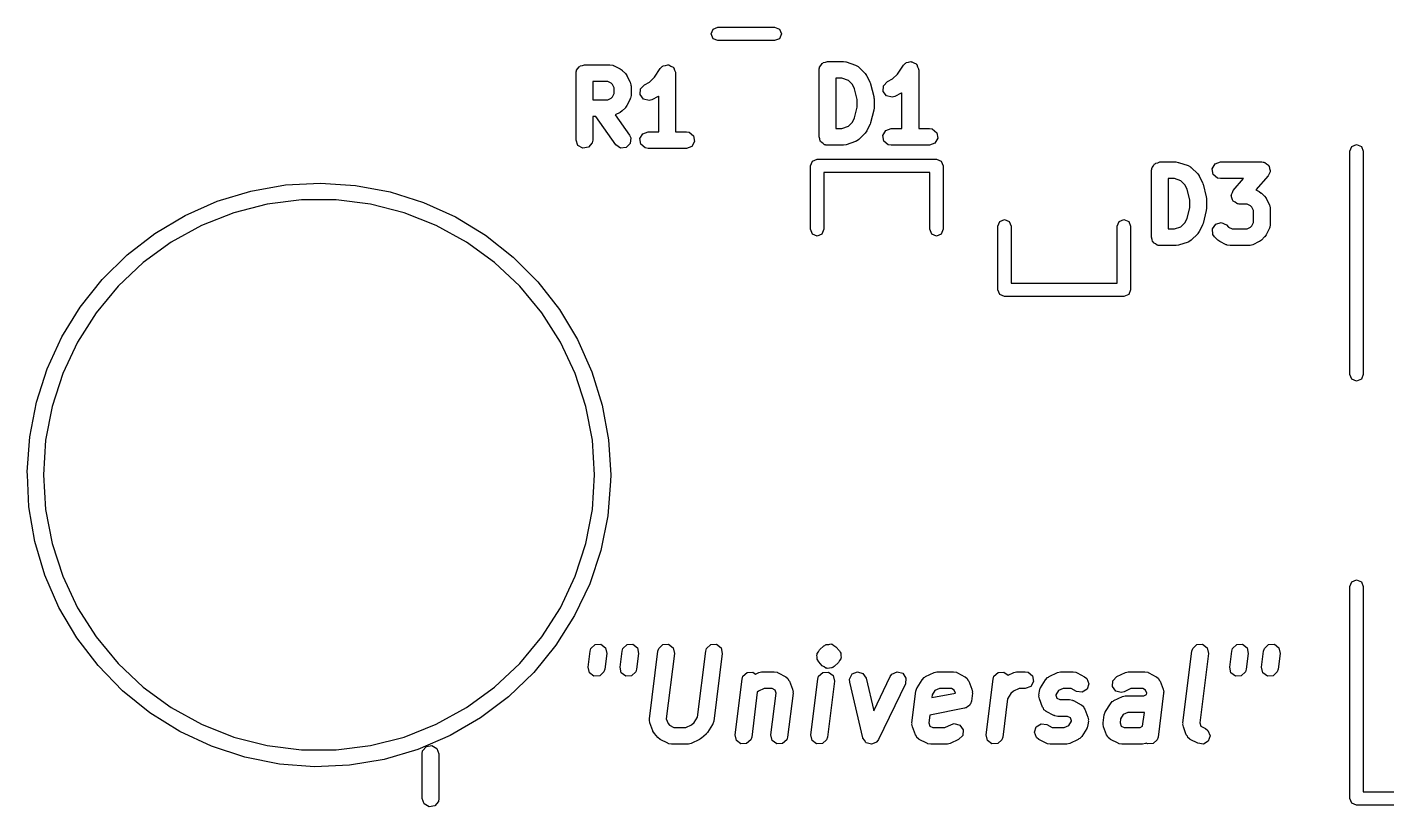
# Model space of a CAD drawing. Extents: x 83.3 to 116.7, y -117 to -83.3.
# Drawn here: x 83.39 to 95.57, y -116.97 to -109.99 of the extents above; entities that cross this region are included whole.
import ezdxf

# ---------------------------------------------------------------- set-up
doc = ezdxf.new("R2010")
doc.units = 0
doc.layers.add('BLACK', color=7, linetype='CONTINUOUS')

msp = doc.modelspace()

# ---------------------------------------------------------------- linework, layer by layer
at = {"layer": 'BLACK', "linetype": 'CONTINUOUS'}
for p, q in [((89.5147, -110.049), (89.5323, -110.007)), ((89.5323, -110.007), (89.5747, -109.989)), ((89.5747, -109.989), (90.0842, -109.989)), ((90.0842, -109.989), (90.1266, -110.007)), ((90.1266, -110.007), (90.1442, -110.049)), ((89.5323, -110.092), (89.5147, -110.049)), ((89.5747, -110.109), (89.5323, -110.092)), ((90.0842, -110.109), (89.5747, -110.109)), ((90.1266, -110.092), (90.0842, -110.109)), ((90.1442, -110.049), (90.1266, -110.092)), ((88.3041, -110.4), (88.3058, -110.391)), ((88.3041, -111), (88.3041, -110.4)), ((88.3052, -110.387), (88.3069, -110.384)), ((88.3058, -110.391), (88.3052, -110.387)), ((88.3069, -110.384), (88.3086, -110.375)), ((88.3086, -110.375), (88.3211, -110.36)), ((88.3211, -110.36), (88.3309, -110.343)), ((88.3309, -110.343), (88.3372, -110.341)), ((88.3372, -110.341), (88.3416, -110.335)), ((88.3416, -110.335), (88.3608, -110.332)), ((88.3608, -110.332), (88.3791, -110.325)), ((88.3791, -110.325), (88.6076, -110.325)), ((88.6076, -110.325), (88.6333, -110.33)), ((88.6333, -110.33), (88.6367, -110.333)), ((88.6367, -110.333), (88.6412, -110.333)), ((88.6412, -110.333), (88.6983, -110.362)), ((88.6983, -110.362), (88.7163, -110.375)), ((88.7163, -110.375), (88.7178, -110.376)), ((88.7178, -110.376), (88.7464, -110.404)), ((89.0065, -110.438), (89.0595, -110.359)), ((89.0595, -110.359), (89.0775, -110.34)), ((89.0775, -110.34), (89.0817, -110.339)), ((89.0817, -110.339), (89.0844, -110.335)), ((89.0844, -110.335), (89.1059, -110.332)), ((89.1059, -110.332), (89.1268, -110.325)), ((89.1268, -110.325), (89.1307, -110.327)), ((89.1307, -110.327), (89.1349, -110.326)), ((89.1349, -110.326), (89.1538, -110.337)), ((89.1538, -110.337), (89.1737, -110.346)), ((89.1737, -110.346), (89.1756, -110.35)), ((89.1756, -110.35), (89.1794, -110.352)), ((89.1794, -110.352), (89.1868, -110.373)), ((89.1868, -110.373), (89.1965, -110.392)), ((89.1965, -110.392), (89.1955, -110.396)), ((89.1955, -110.396), (89.1969, -110.4)), ((89.1969, -110.4), (89.1969, -110.925)), ((90.4821, -110.371), (90.4839, -110.362)), ((90.4821, -110.971), (90.4821, -110.371)), ((90.4833, -110.358), (90.4849, -110.356)), ((90.4839, -110.362), (90.4833, -110.358)), ((90.4849, -110.356), (90.4867, -110.346)), ((90.4867, -110.346), (90.4992, -110.331)), ((90.4992, -110.331), (90.5089, -110.314)), ((90.5089, -110.314), (90.5153, -110.312)), ((90.5153, -110.312), (90.5196, -110.306)), ((90.5196, -110.306), (90.5388, -110.303)), ((90.5388, -110.303), (90.5571, -110.296)), ((90.5571, -110.296), (90.7, -110.296)), ((90.7, -110.296), (90.7221, -110.3)), ((90.7221, -110.3), (90.7237, -110.3)), ((90.7237, -110.3), (90.8094, -110.329)), ((90.8094, -110.329), (90.8323, -110.341)), ((90.8323, -110.341), (90.8347, -110.345)), ((90.8347, -110.345), (90.8387, -110.347)), ((90.8387, -110.347), (90.8959, -110.404)), ((91.1846, -110.409), (91.2376, -110.33)), ((91.2376, -110.33), (91.2556, -110.311)), ((91.2556, -110.311), (91.2597, -110.31)), ((91.2597, -110.31), (91.2625, -110.306)), ((91.2625, -110.306), (91.2839, -110.303)), ((91.2839, -110.303), (91.3048, -110.297)), ((91.3048, -110.297), (91.3088, -110.298)), ((91.3088, -110.298), (91.313, -110.298)), ((91.313, -110.298), (91.3319, -110.308)), ((91.3319, -110.308), (91.3518, -110.317)), ((91.3518, -110.317), (91.3537, -110.321)), ((91.3537, -110.321), (91.3575, -110.323)), ((91.3575, -110.323), (91.3649, -110.344)), ((91.3649, -110.344), (91.3745, -110.363)), ((91.3745, -110.363), (91.3735, -110.367)), ((91.3735, -110.367), (91.375, -110.371)), ((91.375, -110.371), (91.375, -110.896)), ((88.4541, -110.475), (88.4541, -110.64)), ((88.5899, -110.475), (88.4541, -110.475)), ((88.6204, -110.49), (88.5899, -110.475)), ((88.6317, -110.502), (88.6204, -110.49)), ((88.6469, -110.532), (88.6317, -110.502)), ((88.7464, -110.404), (88.7592, -110.423)), ((88.7592, -110.423), (88.7604, -110.424)), ((88.7604, -110.424), (88.789, -110.481)), ((88.789, -110.481), (88.7964, -110.506)), ((88.7964, -110.506), (88.7954, -110.51)), ((88.7954, -110.51), (88.7969, -110.515)), ((88.7969, -110.515), (88.7969, -110.6)), ((88.8817, -110.542), (88.917, -110.505)), ((88.917, -110.505), (88.9632, -110.481)), ((88.9632, -110.481), (89.0065, -110.438)), ((90.6321, -110.446), (90.6321, -110.896)), ((90.6878, -110.446), (90.6321, -110.446)), ((90.7452, -110.466), (90.6878, -110.446)), ((90.7812, -110.502), (90.7452, -110.466)), ((90.8007, -110.54), (90.7812, -110.502)), ((90.8959, -110.404), (90.9087, -110.422)), ((90.9087, -110.422), (90.9099, -110.424)), ((90.9099, -110.424), (90.9385, -110.481)), ((90.9385, -110.481), (90.9422, -110.493)), ((90.9422, -110.493), (90.9442, -110.496)), ((90.9442, -110.496), (90.9728, -110.61)), ((91.0567, -110.564), (91.0598, -110.513)), ((91.0598, -110.513), (91.095, -110.476)), ((91.095, -110.476), (91.1413, -110.453)), ((91.1413, -110.453), (91.1846, -110.409)), ((88.4541, -110.64), (88.5899, -110.64)), ((88.5899, -110.64), (88.6204, -110.624)), ((88.6204, -110.624), (88.6317, -110.613)), ((88.6317, -110.613), (88.6469, -110.583)), ((88.6469, -110.583), (88.6469, -110.532)), ((88.789, -110.634), (88.7604, -110.691)), ((88.7895, -110.629), (88.789, -110.634)), ((88.7924, -110.626), (88.7895, -110.629)), ((88.7969, -110.6), (88.7924, -110.626)), ((88.8786, -110.593), (88.8817, -110.542)), ((88.9092, -110.634), (88.8786, -110.593)), ((88.9591, -110.646), (88.9092, -110.634)), ((88.984, -110.639), (88.9591, -110.646)), ((89.0412, -110.61), (88.984, -110.639)), ((89.0423, -110.609), (89.0412, -110.61)), ((89.0469, -110.606), (89.0423, -110.609)), ((89.0469, -110.925), (89.0469, -110.606)), ((90.825, -110.638), (90.8007, -110.54)), ((90.825, -110.705), (90.825, -110.638)), ((90.9728, -110.61), (90.9738, -110.625)), ((90.9738, -110.625), (90.975, -110.629)), ((90.975, -110.629), (90.975, -110.714)), ((91.0872, -110.605), (91.0567, -110.564)), ((91.1371, -110.617), (91.0872, -110.605)), ((91.1621, -110.61), (91.1371, -110.617)), ((91.2193, -110.581), (91.1621, -110.61)), ((91.2204, -110.58), (91.2193, -110.581)), ((91.225, -110.577), (91.2204, -110.58)), ((91.225, -110.896), (91.225, -110.577)), ((88.6983, -110.753), (88.6554, -110.775)), ((88.6994, -110.752), (88.6983, -110.753)), ((88.7178, -110.739), (88.6994, -110.752)), ((88.7464, -110.71), (88.7178, -110.739)), ((88.7471, -110.709), (88.7464, -110.71)), ((88.7604, -110.691), (88.7471, -110.709)), ((90.8007, -110.802), (90.825, -110.705)), ((90.9728, -110.732), (90.9442, -110.847)), ((90.975, -110.714), (90.9724, -110.729)), ((90.9724, -110.729), (90.9728, -110.732)), ((88.4829, -110.79), (88.4541, -110.79)), ((88.4541, -110.79), (88.4541, -111)), ((88.6605, -111.043), (88.4829, -110.79)), ((88.6554, -110.775), (88.7834, -110.957)), ((90.6878, -110.896), (90.7452, -110.877)), ((90.7452, -110.877), (90.7812, -110.841)), ((90.7812, -110.841), (90.8007, -110.802)), ((90.9385, -110.862), (90.9099, -110.919)), ((90.9389, -110.859), (90.9385, -110.862)), ((90.9442, -110.847), (90.9389, -110.859)), ((88.3216, -111.048), (88.3041, -111)), ((88.4541, -111), (88.4495, -111.026)), ((88.7834, -110.957), (88.7944, -110.981)), ((88.7944, -110.981), (88.7899, -111.032)), ((88.8766, -110.987), (88.9023, -110.943)), ((88.8855, -111.038), (88.8766, -110.987)), ((88.9023, -110.943), (88.9505, -110.925)), ((88.9505, -110.925), (89.0469, -110.925)), ((89.1969, -110.925), (89.2934, -110.925)), ((89.2934, -110.925), (89.319, -110.93)), ((89.319, -110.93), (89.3583, -110.963)), ((89.3583, -110.963), (89.3672, -111.013)), ((90.4888, -110.99), (90.4821, -110.971)), ((90.4922, -111.009), (90.4888, -110.99)), ((90.4974, -111.013), (90.4922, -111.009)), ((90.6321, -110.896), (90.6878, -110.896)), ((90.8387, -110.996), (90.8174, -111.011)), ((90.8959, -110.939), (90.8387, -110.996)), ((90.8966, -110.937), (90.8959, -110.939)), ((90.9099, -110.919), (90.8966, -110.937)), ((91.0547, -110.958), (91.0804, -110.914)), ((91.0636, -111.009), (91.0547, -110.958)), ((91.1029, -111.042), (91.0636, -111.009)), ((91.0804, -110.914), (91.1286, -110.896)), ((91.1286, -110.896), (91.225, -110.896)), ((91.375, -110.896), (91.4714, -110.896)), ((91.4714, -110.896), (91.4971, -110.901)), ((91.4971, -110.901), (91.5364, -110.934)), ((91.5453, -110.984), (91.5196, -111.029)), ((91.5364, -110.934), (91.5453, -110.984)), ((88.366, -111.074), (88.3216, -111.048)), ((88.4166, -111.065), (88.366, -111.074)), ((88.4495, -111.026), (88.4166, -111.065)), ((88.7025, -111.073), (88.6605, -111.043)), ((88.7536, -111.068), (88.7025, -111.073)), ((88.7899, -111.032), (88.7536, -111.068)), ((88.9248, -111.071), (88.8855, -111.038)), ((88.9505, -111.075), (88.9248, -111.071)), ((89.2934, -111.075), (88.9505, -111.075)), ((89.3416, -111.058), (89.2934, -111.075)), ((89.3672, -111.013), (89.3416, -111.058)), ((90.4997, -111.02), (90.4974, -111.013)), ((90.5166, -111.029), (90.4997, -111.02)), ((90.5315, -111.042), (90.5166, -111.029)), ((90.5412, -111.044), (90.5315, -111.042)), ((90.5441, -111.045), (90.5412, -111.044)), ((90.5474, -111.045), (90.5441, -111.045)), ((90.5571, -111.046), (90.5474, -111.045)), ((90.7, -111.046), (90.5571, -111.046)), ((90.7015, -111.046), (90.7, -111.046)), ((90.7237, -111.043), (90.7015, -111.046)), ((90.8094, -111.014), (90.7237, -111.043)), ((90.8129, -111.011), (90.8094, -111.014)), ((90.8174, -111.011), (90.8129, -111.011)), ((91.1286, -111.046), (91.1029, -111.042)), ((91.4714, -111.046), (91.1286, -111.046)), ((91.5196, -111.029), (91.4714, -111.046)), ((95.24, -111.1), (95.2576, -111.058)), ((95.24, -113.1), (95.24, -111.1)), ((95.2576, -111.058), (95.3, -111.04)), ((95.3, -111.04), (95.3424, -111.058)), ((95.3424, -111.058), (95.36, -111.1)), ((95.36, -111.1), (95.36, -113.1)), ((90.405, -111.23), (90.4226, -111.188)), ((90.405, -111.8), (90.405, -111.23)), ((90.4226, -111.188), (90.465, -111.17)), ((90.465, -111.17), (91.535, -111.17)), ((91.535, -111.17), (91.5774, -111.188)), ((91.5774, -111.188), (91.595, -111.23)), ((91.595, -111.23), (91.595, -111.8)), ((93.4649, -111.256), (93.4667, -111.246)), ((93.4667, -111.246), (93.4792, -111.231)), ((93.4792, -111.231), (93.4889, -111.214)), ((93.4889, -111.214), (93.4953, -111.212)), ((93.4953, -111.212), (93.4996, -111.206)), ((93.4996, -111.206), (93.5188, -111.203)), ((93.5188, -111.203), (93.5371, -111.196)), ((93.5371, -111.196), (93.68, -111.196)), ((93.68, -111.196), (93.7021, -111.2)), ((93.7021, -111.2), (93.7037, -111.2)), ((93.7037, -111.2), (93.7894, -111.229)), ((93.7894, -111.229), (93.8123, -111.241)), ((93.8123, -111.241), (93.8147, -111.245)), ((93.8147, -111.245), (93.8187, -111.247)), ((93.8187, -111.247), (93.8759, -111.304)), ((94.0061, -111.258), (94.0318, -111.214)), ((94.0318, -111.214), (94.08, -111.196)), ((94.08, -111.196), (94.4514, -111.196)), ((94.4514, -111.196), (94.4625, -111.198)), ((94.4625, -111.198), (94.466, -111.198)), ((94.466, -111.198), (94.4686, -111.199)), ((94.4686, -111.199), (94.4771, -111.201)), ((94.4771, -111.201), (94.4926, -111.214)), ((94.4926, -111.214), (94.5099, -111.224)), ((94.5099, -111.224), (94.5118, -111.23)), ((94.5118, -111.23), (94.5164, -111.234)), ((94.5164, -111.234), (94.5199, -111.254)), ((94.5199, -111.254), (94.5264, -111.273)), ((91.475, -111.29), (90.525, -111.29)), ((90.525, -111.29), (90.525, -111.8)), ((91.475, -111.8), (91.475, -111.29)), ((93.4621, -111.271), (93.4639, -111.262)), ((93.4621, -111.871), (93.4621, -111.271)), ((93.4633, -111.258), (93.4649, -111.256)), ((93.4639, -111.262), (93.4633, -111.258)), ((93.6121, -111.346), (93.6121, -111.796)), ((93.6678, -111.346), (93.6121, -111.346)), ((93.7252, -111.366), (93.6678, -111.346)), ((93.7612, -111.402), (93.7252, -111.366)), ((93.8759, -111.304), (93.8888, -111.322)), ((93.8888, -111.322), (93.8899, -111.324)), ((93.8899, -111.324), (93.9185, -111.381)), ((94.015, -111.309), (94.0061, -111.258)), ((94.0543, -111.342), (94.015, -111.309)), ((94.08, -111.346), (94.0543, -111.342)), ((94.2861, -111.346), (94.08, -111.346)), ((94.195, -111.451), (94.2861, -111.346)), ((94.5079, -111.321), (94.3979, -111.447)), ((94.5152, -111.302), (94.5079, -111.321)), ((94.5253, -111.284), (94.5152, -111.302)), ((94.5264, -111.273), (94.5242, -111.279)), ((94.5242, -111.279), (94.5253, -111.284)), ((85.0885, -111.549), (85.3895, -111.457)), ((85.3895, -111.457), (85.6994, -111.402)), ((85.6994, -111.402), (86.0137, -111.385)), ((86.0137, -111.385), (86.3277, -111.406)), ((86.3277, -111.406), (86.6371, -111.464)), ((86.6371, -111.464), (86.9371, -111.559)), ((93.7807, -111.44), (93.7612, -111.402)), ((93.805, -111.538), (93.7807, -111.44)), ((93.9185, -111.381), (93.9222, -111.393)), ((93.9222, -111.393), (93.9242, -111.396)), ((93.9242, -111.396), (93.9528, -111.51)), ((94.1764, -111.498), (94.1786, -111.493)), ((94.183, -111.518), (94.1764, -111.498)), ((94.1776, -111.487), (94.1877, -111.469)), ((94.1786, -111.493), (94.1776, -111.487)), ((94.1877, -111.469), (94.195, -111.451)), ((94.3979, -111.447), (94.4278, -111.461)), ((94.4278, -111.461), (94.4458, -111.475)), ((94.4458, -111.475), (94.4473, -111.476)), ((94.4473, -111.476), (94.4759, -111.504)), ((84.8006, -111.676), (85.0885, -111.549)), ((85.5372, -111.574), (85.2368, -111.651)), ((85.8449, -111.535), (85.5372, -111.574)), ((86.1551, -111.535), (85.8449, -111.535)), ((86.4628, -111.574), (86.1551, -111.535)), ((86.7632, -111.651), (86.4628, -111.574)), ((86.9371, -111.559), (87.2236, -111.689)), ((93.7807, -111.702), (93.805, -111.605)), ((93.805, -111.605), (93.805, -111.538)), ((93.955, -111.614), (93.9524, -111.629)), ((93.9528, -111.51), (93.9538, -111.525)), ((93.9538, -111.525), (93.955, -111.529)), ((93.955, -111.529), (93.955, -111.614)), ((94.1865, -111.537), (94.183, -111.518)), ((94.1911, -111.541), (94.1865, -111.537)), ((94.193, -111.547), (94.1911, -111.541)), ((94.2103, -111.557), (94.193, -111.547)), ((94.2258, -111.57), (94.2103, -111.557)), ((94.2342, -111.572), (94.2258, -111.57)), ((94.2369, -111.574), (94.2342, -111.572)), ((94.2403, -111.573), (94.2369, -111.574)), ((94.2514, -111.575), (94.2403, -111.573)), ((94.3194, -111.575), (94.2514, -111.575)), ((94.3499, -111.59), (94.3194, -111.575)), ((94.3612, -111.602), (94.3499, -111.59)), ((94.3764, -111.632), (94.3612, -111.602)), ((94.4759, -111.504), (94.4888, -111.522)), ((94.4888, -111.522), (94.4899, -111.524)), ((94.4899, -111.524), (94.5185, -111.581)), ((94.5185, -111.581), (94.5259, -111.606)), ((94.5259, -111.606), (94.5249, -111.61)), ((94.5249, -111.61), (94.5264, -111.614)), ((94.5264, -111.614), (94.5264, -111.757)), ((84.5302, -111.837), (84.8006, -111.676)), ((85.2368, -111.651), (84.9484, -111.765)), ((87.0516, -111.765), (86.7632, -111.651)), ((87.2236, -111.689), (87.4924, -111.853)), ((92.085, -111.772), (92.1026, -111.729)), ((92.1026, -111.729), (92.145, -111.712)), ((92.145, -111.712), (92.1874, -111.729)), ((92.1874, -111.729), (92.205, -111.772)), ((93.155, -111.772), (93.1726, -111.729)), ((93.1726, -111.729), (93.215, -111.712)), ((93.215, -111.712), (93.2574, -111.729)), ((93.2574, -111.729), (93.275, -111.772)), ((93.7252, -111.777), (93.7612, -111.741)), ((93.7612, -111.741), (93.7807, -111.702)), ((93.9528, -111.632), (93.9242, -111.747)), ((93.9524, -111.629), (93.9528, -111.632)), ((94.037, -111.753), (94.0865, -111.74)), ((94.0865, -111.74), (94.133, -111.761)), ((94.3612, -111.77), (94.3764, -111.739)), ((94.3764, -111.739), (94.3764, -111.632)), ((84.281, -112.029), (84.5302, -111.837)), ((84.9484, -111.765), (84.6766, -111.915)), ((87.3234, -111.915), (87.0516, -111.765)), ((87.4924, -111.853), (87.7396, -112.048)), ((90.4226, -111.842), (90.405, -111.8)), ((90.465, -111.86), (90.4226, -111.842)), ((90.5074, -111.842), (90.465, -111.86)), ((90.525, -111.8), (90.5074, -111.842)), ((91.4926, -111.842), (91.475, -111.8)), ((91.535, -111.86), (91.4926, -111.842)), ((91.5774, -111.842), (91.535, -111.86)), ((91.595, -111.8), (91.5774, -111.842)), ((92.085, -112.342), (92.085, -111.772)), ((92.205, -111.772), (92.205, -112.282)), ((93.155, -112.282), (93.155, -111.772)), ((93.275, -111.772), (93.275, -112.342)), ((93.6121, -111.796), (93.6678, -111.796)), ((93.6678, -111.796), (93.7252, -111.777)), ((93.8759, -111.839), (93.8187, -111.896)), ((93.8766, -111.837), (93.8759, -111.839)), ((93.8899, -111.819), (93.8766, -111.837)), ((93.9185, -111.762), (93.8899, -111.819)), ((93.9189, -111.759), (93.9185, -111.762)), ((93.9242, -111.747), (93.9189, -111.759)), ((94.0076, -111.795), (94.037, -111.753)), ((94.012, -111.846), (94.0076, -111.795)), ((94.027, -111.867), (94.012, -111.846)), ((94.133, -111.761), (94.153, -111.781)), ((94.153, -111.781), (94.1834, -111.796)), ((94.1834, -111.796), (94.3194, -111.796)), ((94.3194, -111.796), (94.3499, -111.781)), ((94.3499, -111.781), (94.3612, -111.77)), ((94.4899, -111.848), (94.4766, -111.866)), ((94.5185, -111.791), (94.4899, -111.848)), ((94.519, -111.786), (94.5185, -111.791)), ((94.5219, -111.783), (94.519, -111.786)), ((94.5264, -111.757), (94.5219, -111.783)), ((84.6766, -111.915), (84.4256, -112.097)), ((87.5744, -112.097), (87.3234, -111.915)), ((93.4688, -111.89), (93.4621, -111.871)), ((93.4722, -111.909), (93.4688, -111.89)), ((93.4774, -111.913), (93.4722, -111.909)), ((93.4797, -111.92), (93.4774, -111.913)), ((93.4966, -111.929), (93.4797, -111.92)), ((93.5115, -111.942), (93.4966, -111.929)), ((93.5212, -111.944), (93.5115, -111.942)), ((93.5241, -111.945), (93.5212, -111.944)), ((93.5274, -111.945), (93.5241, -111.945)), ((93.5371, -111.946), (93.5274, -111.945)), ((93.68, -111.946), (93.5371, -111.946)), ((93.6815, -111.946), (93.68, -111.946)), ((93.7037, -111.943), (93.6815, -111.946)), ((93.7894, -111.914), (93.7037, -111.943)), ((93.7929, -111.911), (93.7894, -111.914)), ((93.7974, -111.911), (93.7929, -111.911)), ((93.8187, -111.896), (93.7974, -111.911)), ((94.0555, -111.896), (94.027, -111.867)), ((94.057, -111.897), (94.0555, -111.896)), ((94.075, -111.91), (94.057, -111.897)), ((94.1322, -111.939), (94.075, -111.91)), ((94.1366, -111.939), (94.1322, -111.939)), ((94.1401, -111.942), (94.1366, -111.939)), ((94.1657, -111.946), (94.1401, -111.942)), ((94.3371, -111.946), (94.1657, -111.946)), ((94.3414, -111.945), (94.3371, -111.946)), ((94.3457, -111.946), (94.3414, -111.945)), ((94.3707, -111.939), (94.3457, -111.946)), ((94.4278, -111.91), (94.3707, -111.939)), ((94.429, -111.909), (94.4278, -111.91)), ((94.4473, -111.896), (94.429, -111.909)), ((94.4759, -111.867), (94.4473, -111.896)), ((94.4766, -111.866), (94.4759, -111.867)), ((84.0567, -112.25), (84.281, -112.029)), ((84.4256, -112.097), (84.1995, -112.309)), ((87.8005, -112.309), (87.5744, -112.097)), ((87.7396, -112.048), (87.9615, -112.271)), ((83.8605, -112.496), (84.0567, -112.25)), ((84.1995, -112.309), (84.0018, -112.548)), ((87.9982, -112.548), (87.8005, -112.309)), ((87.9615, -112.271), (88.1551, -112.519)), ((92.1026, -112.384), (92.085, -112.342)), ((92.205, -112.282), (93.155, -112.282)), ((93.275, -112.342), (93.2574, -112.384)), ((92.145, -112.402), (92.1026, -112.384)), ((93.215, -112.402), (92.145, -112.402)), ((93.2574, -112.384), (93.215, -112.402)), ((83.6954, -112.764), (83.8605, -112.496)), ((84.0018, -112.548), (83.8356, -112.81)), ((88.1644, -112.81), (87.9982, -112.548)), ((88.1551, -112.519), (88.3174, -112.788)), ((83.5636, -113.05), (83.6954, -112.764)), ((83.8356, -112.81), (83.7036, -113.091)), ((88.2964, -113.091), (88.1644, -112.81)), ((88.3174, -112.788), (88.4462, -113.076)), ((83.4672, -113.35), (83.5636, -113.05)), ((88.4462, -113.076), (88.5395, -113.376)), ((83.7036, -113.091), (83.6077, -113.386)), ((88.3923, -113.386), (88.2964, -113.091)), ((95.2576, -113.142), (95.24, -113.1)), ((95.3, -113.16), (95.2576, -113.142)), ((95.3424, -113.142), (95.3, -113.16)), ((95.36, -113.1), (95.3424, -113.142)), ((83.4074, -113.659), (83.4672, -113.35)), ((83.6077, -113.386), (83.5496, -113.69)), ((88.4504, -113.69), (88.3923, -113.386)), ((88.5395, -113.376), (88.5961, -113.686)), ((83.3851, -113.973), (83.4074, -113.659)), ((83.5496, -113.69), (83.5301, -114)), ((88.4699, -114), (88.4504, -113.69)), ((88.5961, -113.686), (88.615, -114)), ((83.3865, -114), (83.3851, -113.973)), ((83.4008, -114.287), (83.3865, -114)), ((83.5301, -114), (83.5496, -114.31)), ((88.4504, -114.31), (88.4699, -114)), ((88.6144, -114.055), (88.5889, -114.368)), ((88.615, -114), (88.6144, -114.055)), ((83.4541, -114.597), (83.4008, -114.287)), ((83.5496, -114.31), (83.6077, -114.614)), ((88.3923, -114.614), (88.4504, -114.31)), ((88.5889, -114.368), (88.5259, -114.677)), ((83.5443, -114.899), (83.4541, -114.597)), ((83.6077, -114.614), (83.7036, -114.909)), ((88.2964, -114.909), (88.3923, -114.614)), ((88.5259, -114.677), (88.4263, -114.975)), ((83.67, -115.187), (83.5443, -114.899)), ((83.7036, -114.909), (83.8356, -115.19)), ((88.1644, -115.19), (88.2964, -114.909)), ((88.4263, -114.975), (88.2915, -115.26)), ((95.24, -115), (95.2576, -114.958)), ((95.24, -116.9), (95.24, -115)), ((95.2576, -114.958), (95.3, -114.94)), ((95.3, -114.94), (95.3424, -114.958)), ((95.3424, -114.958), (95.36, -115)), ((95.36, -115), (95.36, -116.84)), ((83.8295, -115.459), (83.67, -115.187)), ((83.8356, -115.19), (84.0018, -115.452)), ((87.9982, -115.452), (88.1644, -115.19)), ((88.2915, -115.26), (88.1236, -115.526)), ((84.0205, -115.709), (83.8295, -115.459)), ((84.0018, -115.452), (84.1995, -115.691)), ((87.8005, -115.691), (87.9982, -115.452)), ((88.4757, -115.52), (88.527, -115.518)), ((88.527, -115.518), (88.5679, -115.549)), ((88.7614, -115.52), (88.8127, -115.518)), ((88.8127, -115.518), (88.8536, -115.549)), ((89.0829, -115.52), (89.1341, -115.518)), ((89.1341, -115.518), (89.175, -115.549)), ((89.5114, -115.52), (89.5627, -115.518)), ((89.5627, -115.518), (89.6036, -115.549)), ((90.5487, -115.52), (90.5684, -115.519)), ((90.5684, -115.519), (90.5878, -115.515)), ((90.5878, -115.515), (90.5928, -115.518)), ((90.5928, -115.518), (90.5984, -115.518)), ((90.5984, -115.518), (90.5991, -115.518)), ((90.5991, -115.518), (90.5999, -115.518)), ((90.5999, -115.518), (90.6154, -115.53)), ((93.8686, -115.52), (93.9198, -115.518)), ((93.9198, -115.518), (93.9607, -115.549)), ((94.2257, -115.52), (94.277, -115.518)), ((94.277, -115.518), (94.3179, -115.549)), ((94.5114, -115.52), (94.5627, -115.518)), ((94.5627, -115.518), (94.6036, -115.549)), ((88.1236, -115.526), (87.9249, -115.77)), ((88.4126, -115.723), (88.4305, -115.58)), ((88.4305, -115.58), (88.4381, -115.555)), ((88.4381, -115.555), (88.4757, -115.52)), ((88.5793, -115.599), (88.5615, -115.741)), ((88.5679, -115.549), (88.5793, -115.599)), ((88.6983, -115.723), (88.7162, -115.58)), ((88.7162, -115.58), (88.7239, -115.555)), ((88.7239, -115.555), (88.7614, -115.52)), ((88.865, -115.599), (88.8472, -115.741)), ((88.8536, -115.549), (88.865, -115.599)), ((88.9617, -116.187), (89.0376, -115.58)), ((89.0376, -115.58), (89.0453, -115.555)), ((89.0453, -115.555), (89.0829, -115.52)), ((89.1865, -115.599), (89.1129, -116.187)), ((89.175, -115.549), (89.1865, -115.599)), ((89.3923, -116.171), (89.4662, -115.58)), ((89.4662, -115.58), (89.4739, -115.555)), ((89.4739, -115.555), (89.5114, -115.52)), ((89.615, -115.599), (89.5391, -116.206)), ((89.6036, -115.549), (89.615, -115.599)), ((90.4619, -115.614), (90.4653, -115.608)), ((90.4658, -115.633), (90.4619, -115.614)), ((90.4651, -115.601), (90.4772, -115.586)), ((90.4653, -115.608), (90.4651, -115.601)), ((90.4662, -115.652), (90.4658, -115.633)), ((90.4772, -115.586), (90.4863, -115.569)), ((90.4863, -115.569), (90.5265, -115.533)), ((90.5265, -115.533), (90.5353, -115.528)), ((90.5353, -115.528), (90.5375, -115.525)), ((90.5375, -115.525), (90.5407, -115.524)), ((90.5407, -115.524), (90.5462, -115.521)), ((90.5462, -115.521), (90.5472, -115.52)), ((90.5472, -115.52), (90.5477, -115.52)), ((90.5477, -115.52), (90.5487, -115.52)), ((90.6154, -115.53), (90.6328, -115.54)), ((90.6328, -115.54), (90.664, -115.576)), ((90.664, -115.576), (90.6689, -115.584)), ((90.6689, -115.584), (90.6714, -115.586)), ((90.6714, -115.586), (90.6721, -115.589)), ((90.6721, -115.589), (90.6775, -115.598)), ((90.6775, -115.598), (90.6779, -115.617)), ((90.6779, -115.617), (90.6818, -115.636)), ((90.6818, -115.636), (90.6784, -115.642)), ((93.743, -116.223), (93.8233, -115.58)), ((93.8233, -115.58), (93.831, -115.555)), ((93.831, -115.555), (93.8686, -115.52)), ((93.9722, -115.599), (93.8941, -116.223)), ((93.9607, -115.549), (93.9722, -115.599)), ((94.1626, -115.723), (94.1805, -115.58)), ((94.1805, -115.58), (94.1881, -115.555)), ((94.1881, -115.555), (94.2257, -115.52)), ((94.3293, -115.599), (94.3115, -115.741)), ((94.3179, -115.549), (94.3293, -115.599)), ((94.4483, -115.723), (94.4662, -115.58)), ((94.4662, -115.58), (94.4739, -115.555)), ((94.4739, -115.555), (94.5114, -115.52)), ((94.615, -115.599), (94.5972, -115.741)), ((94.6036, -115.549), (94.615, -115.599)), ((84.2401, -115.934), (84.0205, -115.709)), ((84.1995, -115.691), (84.4256, -115.903)), ((87.5744, -115.903), (87.8005, -115.691)), ((88.424, -115.773), (88.4126, -115.723)), ((88.5615, -115.741), (88.5538, -115.766)), ((88.7098, -115.773), (88.6983, -115.723)), ((88.8472, -115.741), (88.8395, -115.766)), ((90.4716, -115.661), (90.4662, -115.652)), ((90.4723, -115.664), (90.4716, -115.661)), ((90.4748, -115.666), (90.4723, -115.664)), ((90.4797, -115.674), (90.4748, -115.666)), ((90.5109, -115.71), (90.4797, -115.674)), ((90.5283, -115.72), (90.5109, -115.71)), ((90.5438, -115.732), (90.5283, -115.72)), ((90.5446, -115.732), (90.5438, -115.732)), ((90.5453, -115.732), (90.5446, -115.732)), ((90.5509, -115.732), (90.5453, -115.732)), ((90.5559, -115.735), (90.5509, -115.732)), ((90.5753, -115.731), (90.5559, -115.735)), ((90.595, -115.73), (90.5753, -115.731)), ((90.596, -115.73), (90.595, -115.73)), ((90.5965, -115.73), (90.596, -115.73)), ((90.5975, -115.729), (90.5965, -115.73)), ((90.603, -115.726), (90.5975, -115.729)), ((90.6062, -115.725), (90.603, -115.726)), ((90.6084, -115.722), (90.6062, -115.725)), ((90.6172, -115.717), (90.6084, -115.722)), ((90.6574, -115.681), (90.6172, -115.717)), ((90.6665, -115.664), (90.6574, -115.681)), ((90.6786, -115.649), (90.6665, -115.664)), ((90.6784, -115.642), (90.6786, -115.649)), ((94.174, -115.773), (94.1626, -115.723)), ((94.3115, -115.741), (94.3038, -115.766)), ((94.4598, -115.773), (94.4483, -115.723)), ((94.5972, -115.741), (94.5895, -115.766)), ((87.9249, -115.77), (87.6983, -115.988)), ((88.4649, -115.804), (88.424, -115.773)), ((88.5162, -115.801), (88.4649, -115.804)), ((88.5538, -115.766), (88.5162, -115.801)), ((88.7507, -115.804), (88.7098, -115.773)), ((88.8019, -115.801), (88.7507, -115.804)), ((88.8395, -115.766), (88.8019, -115.801)), ((89.7296, -116.33), (89.7921, -115.83)), ((89.7921, -115.83), (89.7997, -115.805)), ((89.7997, -115.805), (89.8373, -115.77)), ((89.8373, -115.77), (89.8886, -115.768)), ((89.8886, -115.768), (89.9121, -115.785)), ((89.9121, -115.785), (89.9417, -115.771)), ((89.9417, -115.771), (89.9668, -115.765)), ((89.9668, -115.765), (89.9703, -115.766)), ((89.9703, -115.766), (89.9736, -115.764)), ((89.9736, -115.764), (90.0808, -115.764)), ((90.0808, -115.764), (90.1064, -115.769)), ((90.1064, -115.769), (90.1106, -115.772)), ((90.1106, -115.772), (90.1161, -115.773)), ((90.1161, -115.773), (90.183, -115.809)), ((90.183, -115.809), (90.184, -115.81)), ((90.184, -115.81), (90.1846, -115.81)), ((90.1846, -115.81), (90.1856, -115.811)), ((90.1856, -115.811), (90.2035, -115.825)), ((90.2035, -115.825), (90.2088, -115.838)), ((90.2088, -115.838), (90.218, -115.849)), ((90.218, -115.849), (90.2448, -115.92)), ((90.4081, -116.33), (90.4706, -115.83)), ((90.4706, -115.83), (90.4783, -115.805)), ((90.4783, -115.805), (90.5159, -115.77)), ((90.5159, -115.77), (90.5672, -115.768)), ((90.6195, -115.849), (90.557, -116.349)), ((90.5672, -115.768), (90.6081, -115.799)), ((90.6081, -115.799), (90.6195, -115.849)), ((90.7563, -115.83), (90.7796, -115.784)), ((90.7577, -115.856), (90.7563, -115.83)), ((90.8738, -116.356), (90.7577, -115.856)), ((90.7796, -115.784), (90.8268, -115.764)), ((90.8268, -115.764), (90.8758, -115.779)), ((90.8758, -115.779), (90.9038, -115.822)), ((90.9038, -115.822), (90.9718, -116.115)), ((90.9718, -116.115), (91.1204, -115.807)), ((91.2555, -115.872), (91.0144, -116.372)), ((91.1204, -115.807), (91.1356, -115.786)), ((91.1356, -115.786), (91.1824, -115.764)), ((91.1824, -115.764), (91.2317, -115.778)), ((91.2317, -115.778), (91.2606, -115.821)), ((91.2606, -115.821), (91.2555, -115.872)), ((91.3609, -115.907), (91.4056, -115.835)), ((91.4056, -115.835), (91.423, -115.816)), ((91.423, -115.816), (91.4312, -115.813)), ((91.4312, -115.813), (91.4372, -115.807)), ((91.4372, -115.807), (91.5131, -115.771)), ((91.5131, -115.771), (91.5383, -115.765)), ((91.5383, -115.765), (91.5417, -115.766)), ((91.5417, -115.766), (91.5451, -115.764)), ((91.5451, -115.764), (91.6879, -115.764)), ((91.6879, -115.764), (91.7136, -115.769)), ((91.7136, -115.769), (91.7178, -115.772)), ((91.7178, -115.772), (91.7232, -115.773)), ((91.7232, -115.773), (91.7902, -115.809)), ((91.7902, -115.809), (91.7912, -115.81)), ((91.7912, -115.81), (91.7918, -115.81)), ((91.7918, -115.81), (91.7927, -115.811)), ((91.7927, -115.811), (91.8107, -115.825)), ((91.8107, -115.825), (91.816, -115.838)), ((91.816, -115.838), (91.8251, -115.849)), ((91.8251, -115.849), (91.8519, -115.92)), ((91.9796, -116.33), (92.0421, -115.83)), ((92.0421, -115.83), (92.0497, -115.805)), ((92.0497, -115.805), (92.0873, -115.77)), ((92.0873, -115.77), (92.1386, -115.768)), ((92.1386, -115.768), (92.1757, -115.796)), ((92.1757, -115.796), (92.2274, -115.771)), ((92.2274, -115.771), (92.2526, -115.765)), ((92.2526, -115.765), (92.256, -115.766)), ((92.256, -115.766), (92.2594, -115.764)), ((92.2594, -115.764), (92.3308, -115.764)), ((92.3308, -115.764), (92.3564, -115.769)), ((92.3564, -115.769), (92.3957, -115.802)), ((92.4046, -115.852), (92.379, -115.897)), ((92.3957, -115.802), (92.4046, -115.852)), ((92.4681, -115.907), (92.5127, -115.835)), ((92.5127, -115.835), (92.5301, -115.816)), ((92.5301, -115.816), (92.5383, -115.813)), ((92.5383, -115.813), (92.5444, -115.807)), ((92.5444, -115.807), (92.6203, -115.771)), ((92.6203, -115.771), (92.6454, -115.765)), ((92.6454, -115.765), (92.6489, -115.766)), ((92.6489, -115.766), (92.6522, -115.764)), ((92.6522, -115.764), (92.7594, -115.764)), ((92.7594, -115.764), (92.785, -115.769)), ((92.785, -115.769), (92.7892, -115.772)), ((92.7892, -115.772), (92.7946, -115.773)), ((92.7946, -115.773), (92.8616, -115.809)), ((92.8616, -115.809), (92.8821, -115.825)), ((92.8821, -115.825), (92.9013, -115.872)), ((92.9013, -115.872), (92.8854, -115.921)), ((93.1111, -115.895), (93.1154, -115.844)), ((93.1154, -115.844), (93.1515, -115.807)), ((93.1515, -115.807), (93.2274, -115.771)), ((93.2274, -115.771), (93.2526, -115.765)), ((93.2526, -115.765), (93.256, -115.766)), ((93.256, -115.766), (93.2594, -115.764)), ((93.2594, -115.764), (93.4022, -115.764)), ((93.4022, -115.764), (93.4279, -115.769)), ((93.4279, -115.769), (93.4321, -115.772)), ((93.4321, -115.772), (93.4375, -115.773)), ((93.4375, -115.773), (93.5045, -115.809)), ((93.5045, -115.809), (93.5054, -115.81)), ((93.5054, -115.81), (93.506, -115.81)), ((93.506, -115.81), (93.507, -115.811)), ((93.507, -115.811), (93.525, -115.825)), ((93.525, -115.825), (93.5302, -115.838)), ((93.5302, -115.838), (93.5394, -115.849)), ((93.5394, -115.849), (93.5662, -115.92)), ((94.2149, -115.804), (94.174, -115.773)), ((94.2662, -115.801), (94.2149, -115.804)), ((94.3038, -115.766), (94.2662, -115.801)), ((94.5007, -115.804), (94.4598, -115.773)), ((94.5519, -115.801), (94.5007, -115.804)), ((94.5895, -115.766), (94.5519, -115.801)), ((84.4852, -116.132), (84.2401, -115.934)), ((84.4256, -115.903), (84.6766, -116.085)), ((87.3234, -116.085), (87.5744, -115.903)), ((87.6983, -115.988), (87.4471, -116.178)), ((89.9285, -115.948), (89.8784, -116.349)), ((89.9395, -115.938), (89.9285, -115.948)), ((89.9904, -115.914), (89.9395, -115.938)), ((90.062, -115.914), (89.9904, -115.914)), ((90.051, -116.33), (90.0978, -115.955)), ((90.0875, -115.928), (90.062, -115.914)), ((90.0978, -115.955), (90.0875, -115.928)), ((90.249, -115.956), (90.1998, -116.349)), ((90.2448, -115.92), (90.2495, -115.946)), ((90.2495, -115.946), (90.2478, -115.951)), ((90.2478, -115.951), (90.249, -115.956)), ((91.3144, -116.223), (91.3501, -115.937)), ((91.3501, -115.937), (91.3578, -115.912)), ((91.3578, -115.912), (91.3602, -115.91)), ((91.3602, -115.91), (91.3609, -115.907)), ((91.4939, -115.996), (91.7047, -115.955)), ((91.4969, -115.972), (91.4939, -115.996)), ((91.5211, -115.933), (91.4969, -115.972)), ((91.5618, -115.914), (91.5211, -115.933)), ((91.6692, -115.914), (91.5618, -115.914)), ((91.6946, -115.928), (91.6692, -115.914)), ((91.7047, -115.955), (91.6946, -115.928)), ((91.8561, -115.956), (91.8472, -116.027)), ((91.8519, -115.92), (91.8567, -115.946)), ((91.8567, -115.946), (91.8549, -115.951)), ((91.8549, -115.951), (91.8561, -115.956)), ((92.2012, -115.96), (92.171, -116.008)), ((92.2252, -115.938), (92.2012, -115.96)), ((92.2761, -115.914), (92.2252, -115.938)), ((92.3308, -115.914), (92.2761, -115.914)), ((92.379, -115.897), (92.3308, -115.914)), ((92.4522, -115.983), (92.454, -115.978)), ((92.457, -116.008), (92.4522, -115.983)), ((92.4528, -115.973), (92.4573, -115.937)), ((92.454, -115.978), (92.4528, -115.973)), ((92.4573, -115.937), (92.4649, -115.912)), ((92.4649, -115.912), (92.4674, -115.91)), ((92.4674, -115.91), (92.4681, -115.907)), ((92.604, -115.972), (92.6039, -115.973)), ((92.6039, -115.973), (92.6143, -116.001)), ((92.6282, -115.933), (92.604, -115.972)), ((92.6143, -116.001), (92.6397, -116.014)), ((92.669, -115.914), (92.6282, -115.933)), ((92.7406, -115.914), (92.669, -115.914)), ((92.791, -115.941), (92.7406, -115.914)), ((92.8418, -115.948), (92.791, -115.941)), ((92.8854, -115.921), (92.8418, -115.948)), ((93.1407, -115.937), (93.1111, -115.895)), ((93.1247, -116.021), (93.2006, -115.986)), ((93.1903, -115.95), (93.1407, -115.937)), ((93.2154, -115.943), (93.1903, -115.95)), ((93.2006, -115.986), (93.2258, -115.979)), ((93.2761, -115.914), (93.2154, -115.943)), ((93.2258, -115.979), (93.2292, -115.98)), ((93.2292, -115.98), (93.2326, -115.979)), ((93.2326, -115.979), (93.3944, -115.979)), ((93.3835, -115.914), (93.2761, -115.914)), ((93.4089, -115.928), (93.3835, -115.914)), ((93.3944, -115.979), (93.4177, -115.968)), ((93.4192, -115.955), (93.4089, -115.928)), ((93.4177, -115.968), (93.4192, -115.955)), ((93.5704, -115.956), (93.5213, -116.349)), ((93.5662, -115.92), (93.571, -115.946)), ((93.571, -115.946), (93.5692, -115.951)), ((93.5692, -115.951), (93.5704, -115.956)), ((84.6766, -116.085), (84.9484, -116.235)), ((87.0516, -116.235), (87.3234, -116.085)), ((91.7871, -116.091), (91.4744, -116.152)), ((91.7939, -116.087), (91.7871, -116.091)), ((91.8019, -116.087), (91.7939, -116.087)), ((91.8153, -116.074), (91.8019, -116.087)), ((91.8311, -116.065), (91.8153, -116.074)), ((91.8337, -116.057), (91.8311, -116.065)), ((91.8395, -116.052), (91.8337, -116.057)), ((91.8472, -116.027), (91.8395, -116.052)), ((92.171, -116.008), (92.1284, -116.349)), ((92.4838, -116.08), (92.457, -116.008)), ((92.4929, -116.091), (92.4838, -116.08)), ((92.4982, -116.104), (92.4929, -116.091)), ((92.5162, -116.118), (92.4982, -116.104)), ((92.5171, -116.119), (92.5162, -116.118)), ((92.5177, -116.119), (92.5171, -116.119)), ((92.5187, -116.12), (92.5177, -116.119)), ((92.5857, -116.155), (92.5187, -116.12)), ((92.6397, -116.014), (92.7281, -116.014)), ((92.7281, -116.014), (92.7538, -116.019)), ((92.7538, -116.019), (92.758, -116.022)), ((92.758, -116.022), (92.7634, -116.023)), ((92.7634, -116.023), (92.8304, -116.059)), ((92.8304, -116.059), (92.8313, -116.06)), ((92.8313, -116.06), (92.8319, -116.06)), ((92.8319, -116.06), (92.8329, -116.061)), ((92.8329, -116.061), (92.8509, -116.075)), ((92.8509, -116.075), (92.8561, -116.088)), ((92.8561, -116.088), (92.8653, -116.099)), ((92.8653, -116.099), (92.8921, -116.17)), ((93.0376, -116.151), (93.0453, -116.127)), ((93.0453, -116.127), (93.0477, -116.124)), ((93.0477, -116.124), (93.0484, -116.121)), ((93.0484, -116.121), (93.0931, -116.05)), ((93.0931, -116.05), (93.1105, -116.03)), ((93.1105, -116.03), (93.1187, -116.028)), ((93.1187, -116.028), (93.1247, -116.021)), ((84.7522, -116.298), (84.4852, -116.132)), ((84.9484, -116.235), (85.2368, -116.349)), ((86.7632, -116.349), (87.0516, -116.235)), ((87.4471, -116.178), (87.175, -116.336)), ((88.9611, -116.197), (88.9629, -116.192)), ((88.9659, -116.223), (88.9611, -116.197)), ((88.9629, -116.192), (88.9617, -116.187)), ((88.9927, -116.294), (88.9659, -116.223)), ((89.1129, -116.187), (89.1284, -116.229)), ((89.1284, -116.229), (89.1416, -116.244)), ((89.1416, -116.244), (89.1799, -116.264)), ((89.2872, -116.264), (89.3382, -116.24)), ((89.3382, -116.24), (89.3622, -116.219)), ((89.3622, -116.219), (89.3923, -116.171)), ((89.5283, -116.236), (89.4837, -116.308)), ((89.529, -116.233), (89.5283, -116.236)), ((89.5315, -116.231), (89.529, -116.233)), ((89.5391, -116.206), (89.5315, -116.231)), ((91.3138, -116.233), (91.3156, -116.228)), ((91.3186, -116.258), (91.3138, -116.233)), ((91.3156, -116.228), (91.3144, -116.223)), ((91.4744, -116.152), (91.4655, -116.223)), ((91.4655, -116.223), (91.4759, -116.251)), ((91.6087, -116.264), (91.6694, -116.236)), ((91.6694, -116.236), (91.6945, -116.229)), ((91.6945, -116.229), (91.7441, -116.242)), ((91.7441, -116.242), (91.7737, -116.284)), ((92.428, -116.257), (92.4715, -116.23)), ((92.4715, -116.23), (92.5223, -116.237)), ((92.5223, -116.237), (92.5727, -116.264)), ((92.5911, -116.156), (92.5857, -116.155)), ((92.5953, -116.16), (92.5911, -116.156)), ((92.621, -116.164), (92.5953, -116.16)), ((92.7094, -116.164), (92.621, -116.164)), ((92.6801, -116.264), (92.7208, -116.245)), ((92.7348, -116.178), (92.7094, -116.164)), ((92.7208, -116.245), (92.745, -116.206)), ((92.7451, -116.205), (92.7348, -116.178)), ((92.745, -116.206), (92.7451, -116.205)), ((92.8918, -116.241), (92.8841, -116.266)), ((92.8963, -116.206), (92.8918, -116.241)), ((92.8921, -116.17), (92.8968, -116.196)), ((92.8968, -116.196), (92.8951, -116.201)), ((92.8951, -116.201), (92.8963, -116.206)), ((93.0281, -116.233), (93.0298, -116.228)), ((93.0329, -116.258), (93.0281, -116.233)), ((93.0287, -116.223), (93.0376, -116.151)), ((93.0298, -116.228), (93.0287, -116.223)), ((93.1844, -116.186), (93.1798, -116.223)), ((93.1798, -116.223), (93.1902, -116.251)), ((93.2086, -116.148), (93.1844, -116.186)), ((93.2493, -116.129), (93.2086, -116.148)), ((93.3976, -116.129), (93.2493, -116.129)), ((93.382, -116.253), (93.3976, -116.129)), ((93.7424, -116.233), (93.7441, -116.228)), ((93.7472, -116.258), (93.7424, -116.233)), ((93.7441, -116.228), (93.743, -116.223)), ((93.8941, -116.223), (93.9045, -116.251)), ((85.0374, -116.431), (84.7522, -116.298)), ((85.2368, -116.349), (85.5372, -116.426)), ((86.4628, -116.426), (86.7632, -116.349)), ((87.175, -116.336), (86.8858, -116.46)), ((88.993, -116.295), (88.9927, -116.294)), ((89.0065, -116.317), (88.993, -116.295)), ((88.993, -116.295), (88.993, -116.295)), ((89.0377, -116.353), (89.0065, -116.317)), ((89.0382, -116.353), (89.0377, -116.353)), ((89.0384, -116.354), (89.0382, -116.353)), ((89.0589, -116.37), (89.0384, -116.354)), ((89.1258, -116.405), (89.0589, -116.37)), ((89.1799, -116.264), (89.2872, -116.264)), ((89.4118, -116.371), (89.3359, -116.407)), ((89.4138, -116.369), (89.4118, -116.371)), ((89.4297, -116.36), (89.4138, -116.369)), ((89.4699, -116.324), (89.4297, -116.36)), ((89.4713, -116.321), (89.4699, -116.324)), ((89.4837, -116.308), (89.4713, -116.321)), ((89.741, -116.38), (89.7296, -116.33)), ((89.8784, -116.349), (89.8707, -116.373)), ((90.0624, -116.38), (90.051, -116.33)), ((90.1998, -116.349), (90.1922, -116.373)), ((90.4196, -116.38), (90.4081, -116.33)), ((90.557, -116.349), (90.5493, -116.373)), ((90.8742, -116.357), (90.8738, -116.356)), ((90.8742, -116.358), (90.8742, -116.357)), ((90.8882, -116.378), (90.8742, -116.358)), ((91.0144, -116.372), (90.9992, -116.393)), ((91.3454, -116.33), (91.3186, -116.258)), ((91.3545, -116.341), (91.3454, -116.33)), ((91.3598, -116.354), (91.3545, -116.341)), ((91.3778, -116.368), (91.3598, -116.354)), ((91.3787, -116.369), (91.3778, -116.368)), ((91.3793, -116.369), (91.3787, -116.369)), ((91.3803, -116.37), (91.3793, -116.369)), ((91.4473, -116.405), (91.3803, -116.37)), ((91.4759, -116.251), (91.5013, -116.264)), ((91.5013, -116.264), (91.6087, -116.264)), ((91.7332, -116.371), (91.6574, -116.407)), ((91.7694, -116.335), (91.7332, -116.371)), ((91.7737, -116.284), (91.7694, -116.335)), ((91.991, -116.38), (91.9796, -116.33)), ((92.1284, -116.349), (92.1207, -116.373)), ((92.4121, -116.306), (92.428, -116.257)), ((92.4312, -116.354), (92.4121, -116.306)), ((92.4517, -116.37), (92.4312, -116.354)), ((92.5187, -116.405), (92.4517, -116.37)), ((92.5727, -116.264), (92.6801, -116.264)), ((92.8047, -116.371), (92.7288, -116.407)), ((92.8107, -116.365), (92.8047, -116.371)), ((92.8189, -116.363), (92.8107, -116.365)), ((92.8363, -116.343), (92.8189, -116.363)), ((92.881, -116.272), (92.8363, -116.343)), ((92.8817, -116.269), (92.881, -116.272)), ((92.8841, -116.266), (92.8817, -116.269)), ((93.0597, -116.33), (93.0329, -116.258)), ((93.0688, -116.341), (93.0597, -116.33)), ((93.0741, -116.354), (93.0688, -116.341)), ((93.0921, -116.368), (93.0741, -116.354)), ((93.093, -116.369), (93.0921, -116.368)), ((93.0936, -116.369), (93.093, -116.369)), ((93.0946, -116.37), (93.0936, -116.369)), ((93.1616, -116.405), (93.0946, -116.37)), ((93.1902, -116.251), (93.2156, -116.264)), ((93.2156, -116.264), (93.3587, -116.264)), ((93.3587, -116.264), (93.382, -116.253)), ((93.5213, -116.349), (93.5136, -116.373)), ((93.7739, -116.33), (93.7472, -116.258)), ((93.7831, -116.341), (93.7739, -116.33)), ((93.7884, -116.354), (93.7831, -116.341)), ((93.8064, -116.368), (93.7884, -116.354)), ((93.8073, -116.369), (93.8064, -116.368)), ((93.8079, -116.369), (93.8073, -116.369)), ((93.8089, -116.37), (93.8079, -116.369)), ((93.8758, -116.405), (93.8089, -116.37)), ((93.9045, -116.251), (93.9464, -116.273)), ((93.9464, -116.273), (93.9669, -116.289)), ((93.9669, -116.289), (93.9861, -116.337)), ((93.9861, -116.337), (93.9702, -116.386)), ((85.3364, -116.529), (85.0374, -116.431)), ((85.5372, -116.426), (85.8449, -116.465)), ((85.8449, -116.465), (86.1551, -116.465)), ((86.1551, -116.465), (86.4628, -116.426)), ((86.8858, -116.46), (86.5838, -116.549)), ((86.925, -116.5), (86.9295, -116.474)), ((86.9295, -116.474), (86.9625, -116.435)), ((86.9625, -116.435), (87.013, -116.426)), ((87.013, -116.426), (87.0575, -116.452)), ((87.0575, -116.452), (87.075, -116.5)), ((89.1313, -116.406), (89.1258, -116.405)), ((89.1355, -116.41), (89.1313, -116.406)), ((89.1611, -116.414), (89.1355, -116.41)), ((89.304, -116.414), (89.1611, -116.414)), ((89.3073, -116.413), (89.304, -116.414)), ((89.3108, -116.414), (89.3073, -116.413)), ((89.3359, -116.407), (89.3108, -116.414)), ((89.7819, -116.411), (89.741, -116.38)), ((89.8331, -116.408), (89.7819, -116.411)), ((89.8707, -116.373), (89.8331, -116.408)), ((90.1033, -116.411), (90.0624, -116.38)), ((90.1546, -116.408), (90.1033, -116.411)), ((90.1922, -116.373), (90.1546, -116.408)), ((90.4605, -116.411), (90.4196, -116.38)), ((90.5117, -116.408), (90.4605, -116.411)), ((90.5493, -116.373), (90.5117, -116.408)), ((90.9018, -116.399), (90.8882, -116.378)), ((90.9026, -116.399), (90.9018, -116.399)), ((90.903, -116.4), (90.9026, -116.399)), ((90.927, -116.407), (90.903, -116.4)), ((90.9509, -116.414), (90.927, -116.407)), ((90.9516, -116.414), (90.9509, -116.414)), ((90.9524, -116.414), (90.9516, -116.414)), ((90.9751, -116.404), (90.9524, -116.414)), ((90.9981, -116.394), (90.9751, -116.404)), ((90.9984, -116.393), (90.9981, -116.394)), ((90.9992, -116.393), (90.9984, -116.393)), ((91.4527, -116.406), (91.4473, -116.405)), ((91.4569, -116.41), (91.4527, -116.406)), ((91.4826, -116.414), (91.4569, -116.41)), ((91.6254, -116.414), (91.4826, -116.414)), ((91.6288, -116.413), (91.6254, -116.414)), ((91.6322, -116.414), (91.6288, -116.413)), ((91.6574, -116.407), (91.6322, -116.414)), ((92.0319, -116.411), (91.991, -116.38)), ((92.0831, -116.408), (92.0319, -116.411)), ((92.1207, -116.373), (92.0831, -116.408)), ((92.5241, -116.406), (92.5187, -116.405)), ((92.5283, -116.41), (92.5241, -116.406)), ((92.554, -116.414), (92.5283, -116.41)), ((92.6969, -116.414), (92.554, -116.414)), ((92.7002, -116.413), (92.6969, -116.414)), ((92.7036, -116.414), (92.7002, -116.413)), ((92.7288, -116.407), (92.7036, -116.414)), ((93.167, -116.406), (93.1616, -116.405)), ((93.1712, -116.41), (93.167, -116.406)), ((93.1969, -116.414), (93.1712, -116.41)), ((93.3754, -116.414), (93.1969, -116.414)), ((93.3788, -116.413), (93.3754, -116.414)), ((93.3822, -116.414), (93.3788, -116.413)), ((93.4074, -116.407), (93.3822, -116.414)), ((93.415, -116.404), (93.4074, -116.407)), ((93.4248, -116.411), (93.415, -116.404)), ((93.476, -116.408), (93.4248, -116.411)), ((93.5136, -116.373), (93.476, -116.408)), ((93.9266, -116.413), (93.8758, -116.405)), ((93.9702, -116.386), (93.9266, -116.413)), ((85.6451, -116.591), (85.3364, -116.529)), ((85.9589, -116.615), (85.6451, -116.591)), ((86.2733, -116.601), (85.9589, -116.615)), ((86.5838, -116.549), (86.2733, -116.601)), ((86.925, -116.9), (86.925, -116.5)), ((87.075, -116.5), (87.075, -116.9)), ((95.36, -116.84), (104.64, -116.84)), ((86.9425, -116.948), (86.925, -116.9)), ((86.987, -116.974), (86.9425, -116.948)), ((87.0375, -116.965), (86.987, -116.974)), ((87.0705, -116.926), (87.0375, -116.965)), ((87.075, -116.9), (87.0705, -116.926)), ((95.2576, -116.942), (95.24, -116.9)), ((95.3, -116.96), (95.2576, -116.942)), ((104.7, -116.96), (95.3, -116.96))]:
    msp.add_line(p, q, dxfattribs=at)

doc.saveas('drawing.dxf')
